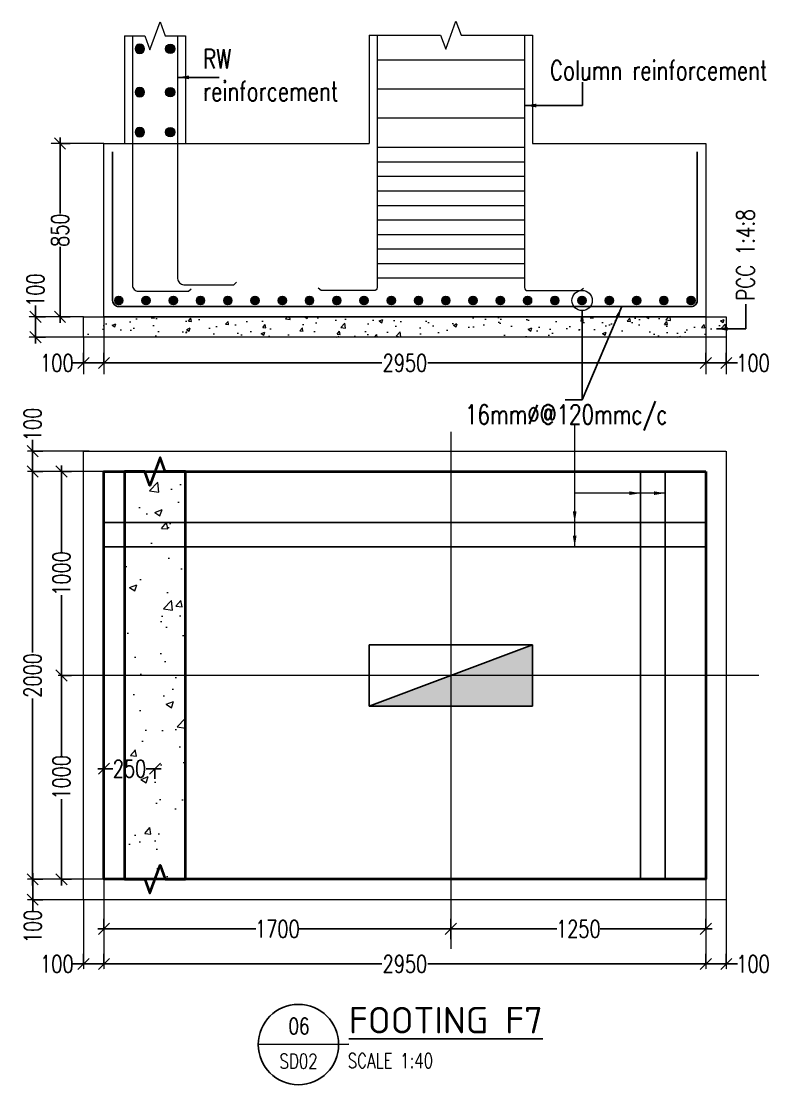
# Model space of a CAD drawing. Header units: millimetres. Extents: x -226110 to 125224, y -84 to 62581.
# Drawn here: x 61341 to 65024, y 30293 to 35508 of the extents above; entities that cross this region are included whole.
import ezdxf
from ezdxf.enums import TextEntityAlignment as Align

# ---------------------------------------------------------------- set-up
doc = ezdxf.new("R2010")
doc.units = ezdxf.units.MM
doc.set_wipeout_variables(frame=1)
for name, pattern in [('CENTER', [2, 1.25, -0.25, 0.25, -0.25]), ('DASHED2', [9.525, 6.35, -3.175]), ('HIDDEN', [0.375, 0.25, -0.125])]:
    doc.linetypes.add(name, pattern=pattern)
for name, color, linetype, lineweight in [('Geo Col Size', 36, 'Continuous', 30), ('Geo GF11.12.23$0$Geo Col Hatch', 66, 'Continuous', 5), ('Geo GF11.12.23$0$Geo Column', 10, 'Continuous', 25), ('Geo-BOTM.VERT.DIR', 21, 'Continuous', 30), ('Geo-Dim  Sec & Plan', 250, 'Continuous', 25), ('Geo-Footing', 22, 'Continuous', 40), ('Geo-Footing Name', 7, 'Continuous', 30), ('Geo-Footing Pcc L', 251, 'HIDDEN', 13), ('Geo-Hiden Rein', 156, 'HIDDEN', 5), ('Geo-PCC-PATT', 8, 'Continuous', 9), ('Geo-RCC-PATT-RAMP', 8, 'Continuous', 13), ('Geo-Rein Bar', 21, 'Continuous', 30), ('Geo-Rein Bar Main', 21, 'Continuous', 30), ('Geo-Rein Leader', 252, 'Continuous', 20), ('Geo-Retaining-W-L', 126, 'Continuous', 40), ('Geo-Sec Sml', 7, 'Continuous', 25), ('Geo-Section Line', 84, 'Continuous', 18), ('Geo-TEXT', 7, 'Continuous', 30), ('GRID LINE', 250, 'CENTER', 9)]:
    doc.layers.add(name, color=color, linetype=linetype, lineweight=lineweight)
doc.layers.add('Geo-Text 100', color=7, linetype='Continuous')
doc.layers.add('GEO-TITTLE HEAD', color=206, linetype='Continuous')
doc.styles.add('Geo T Arial', font='arial.ttf', dxfattribs={"width": 0.75})
doc.styles.add('Geo Txt Narr', font='simplex8.shx')
doc.styles.add('ISCOPEUR', font='isocpeur.ttf')
doc.styles.add('simplex', font='simplex.shx', dxfattribs={"width": 0.75})
doc.styles.get("Standard").update_dxf_attribs({"font": 'arial.ttf'})
doc.dimstyles.new('Geo1-30 Dim 100', dxfattribs={"dimtxt": 75, "dimasz": 55, "dimexe": 50, "dimexo": 0.2, "dimgap": 0.1, "dimtad": 0, "dimdec": 0, "dimdsep": 46, "dimtxsty": 'simplex', "dimblk": 'OBLIQUE', "dimcen": 5, "dimdle": 30, "dimclrd": 252, "dimclre": 252, "dimclrt": 34, "dimadec": 0, "dimazin": 0, "dimtfac": 1, "dimtdec": 0, "dimtmove": 0, "dimatfit": 3, "dimfxl": 100, "dimfxlon": 1, "dimlwd": -1, "dimlwe": -1, "dimarcsym": 0})

# ---------------------------------------------------------------- blocks, each defined once
blk = doc.blocks.new('F7')
at = {"layer": 'Geo-Footing'}
blk.add_lwpolyline([(1425, 1000), (1425, -1000), (-1525, -1000), (-1525, 1000)], close=True, dxfattribs=at)
at = {"layer": 'Geo-Footing Pcc L', "linetype": 'DASHED2', "lineweight": 20, "ltscale": 0.3}
blk.add_lwpolyline([(1525, 1100), (1525, -1100), (-1625, -1100), (-1625, 1100)], close=True, dxfattribs=at)
at = {"layer": 'Geo-Footing Name', "style": 'simplex', "width": 0.75}
blk.add_attdef('F9', (1340, -1535), '', height=270, dxfattribs=at)
blk = doc.blocks.new('*U1255')
at = {"layer": 'Geo Col Size', "style": 'simplex', "width": 0.75}
blk.add_attdef('300X800', (278.4, -468.6), '', height=180, dxfattribs=at)
blk.add_wipeout([(-400, 150), (400, 150), (400, -150), (-400, -150)]).dxf.layer = 'Geo GF11.12.23$0$Geo Column'
at = {"layer": 'Geo GF11.12.23$0$Geo Col Hatch'}
h = blk.add_hatch(color=256, dxfattribs=at)
h.dxf.hatch_style = 1
h.paths.add_polyline_path([(-400, -150), (400, -150), (400, 150)])
at = {"layer": 'Geo GF11.12.23$0$Geo Column'}
blk.add_line((-400, -150), (400, 150), dxfattribs=at)
blk.add_lwpolyline([(-400, -150), (400, -150), (400, 150), (-400, 150)], close=True, dxfattribs=at)
blk = doc.blocks.new('_Oblique')
at = {"color": 0, "linetype": 'ByBlock', "lineweight": -2}
blk.add_line((-0.5, -0.5), (0.5, 0.5), dxfattribs=at)
blk = doc.blocks.new('*D365')
at = {"layer": 'Geo-Dim  Sec & Plan', "color": 252, "transparency": 16777216}
for p, q in [((61746.7, 31057), (61746.7, 31107)), ((63446.7, 31057), (63446.7, 31007))]:
    blk.add_line(p, q, dxfattribs=at)
at = {"layer": 'Geo-Dim  Sec & Plan', "color": 252, "linetype": 'Continuous', "transparency": 16777216}
for p, q in [((61716.7, 31057), (62490.4, 31057)), ((63476.7, 31057), (62703.1, 31057))]:
    blk.add_line(p, q, dxfattribs=at)
at = {"layer": 'Geo-Dim  Sec & Plan', "color": 252, "transparency": 16777216, "xscale": 55, "yscale": 55, "zscale": 55, "rotation": 180}
blk.add_blockref('_Oblique', (61746.7, 31057), dxfattribs=at)
at = {"layer": 'Geo-Dim  Sec & Plan', "color": 252, "transparency": 16777216, "xscale": 55, "yscale": 55, "zscale": 55}
blk.add_blockref('_Oblique', (63446.7, 31057), dxfattribs=at)
at = {"layer": 'Geo-Dim  Sec & Plan', "color": 34, "transparency": 16777216, "insert": (62596.7, 31057), "char_height": 85, "attachment_point": 5, "style": 'simplex'}
blk.add_mtext('1700', dxfattribs=at)
blk = doc.blocks.new('*D366')
at = {"layer": 'Geo-Dim  Sec & Plan', "color": 252, "transparency": 16777216}
for p, q in [((63446.7, 31057), (63446.7, 31107)), ((64696.7, 31057), (64696.7, 31107))]:
    blk.add_line(p, q, dxfattribs=at)
at = {"layer": 'Geo-Dim  Sec & Plan', "color": 252, "linetype": 'Continuous', "transparency": 16777216}
for p, q in [((63416.7, 31057), (63965.4, 31057)), ((64726.7, 31057), (64178.1, 31057))]:
    blk.add_line(p, q, dxfattribs=at)
at = {"layer": 'Geo-Dim  Sec & Plan', "color": 252, "transparency": 16777216, "xscale": 55, "yscale": 55, "zscale": 55, "rotation": 180}
blk.add_blockref('_Oblique', (63446.7, 31057), dxfattribs=at)
at = {"layer": 'Geo-Dim  Sec & Plan', "color": 252, "transparency": 16777216, "xscale": 55, "yscale": 55, "zscale": 55}
blk.add_blockref('_Oblique', (64696.7, 31057), dxfattribs=at)
at = {"layer": 'Geo-Dim  Sec & Plan', "color": 34, "transparency": 16777216, "insert": (64071.7, 31057), "char_height": 85, "attachment_point": 5, "style": 'simplex'}
blk.add_mtext('1250', dxfattribs=at)
blk = doc.blocks.new('*D367')
at = {"layer": 'Geo-Dim  Sec & Plan', "color": 252, "transparency": 16777216}
for p, q in [((61746.7, 30884.8), (61746.7, 30934.8)), ((64696.7, 30884.8), (64696.7, 30934.8))]:
    blk.add_line(p, q, dxfattribs=at)
at = {"layer": 'Geo-Dim  Sec & Plan', "color": 252, "linetype": 'Continuous', "transparency": 16777216}
for p, q in [((61716.7, 30884.8), (63109.3, 30884.8)), ((64726.7, 30884.8), (63334.2, 30884.8))]:
    blk.add_line(p, q, dxfattribs=at)
at = {"layer": 'Geo-Dim  Sec & Plan', "color": 252, "transparency": 16777216, "xscale": 55, "yscale": 55, "zscale": 55, "rotation": 180}
blk.add_blockref('_Oblique', (61746.7, 30884.8), dxfattribs=at)
at = {"layer": 'Geo-Dim  Sec & Plan', "color": 252, "transparency": 16777216, "xscale": 55, "yscale": 55, "zscale": 55}
blk.add_blockref('_Oblique', (64696.7, 30884.8), dxfattribs=at)
at = {"layer": 'Geo-Dim  Sec & Plan', "color": 34, "transparency": 16777216, "insert": (63221.7, 30884.8), "char_height": 85, "attachment_point": 5, "style": 'simplex'}
blk.add_mtext('2950', dxfattribs=at)
blk = doc.blocks.new('*D368')
at = {"layer": 'Geo-Dim  Sec & Plan', "color": 252, "linetype": 'Continuous', "transparency": 16777216}
for p, q in [((61538.3, 33330), (61538.3, 32906.4)), ((61538.3, 32270), (61538.3, 32693.7))]:
    blk.add_line(p, q, dxfattribs=at)
at = {"layer": 'Geo-Dim  Sec & Plan', "color": 252, "transparency": 16777216}
for p, q in [((61538.3, 33300), (61588.3, 33300)), ((61538.3, 32300), (61588.3, 32300))]:
    blk.add_line(p, q, dxfattribs=at)
at = {"layer": 'Geo-Dim  Sec & Plan', "color": 252, "transparency": 16777216, "xscale": 55, "yscale": 55, "zscale": 55}
for p, rotation in [((61538.3, 33300), 90), ((61538.3, 32300), 270)]:
    blk.add_blockref('_Oblique', p, dxfattribs=dict(at, rotation=rotation))
at = {"layer": 'Geo-Dim  Sec & Plan', "color": 34, "transparency": 16777216, "insert": (61538.3, 32800), "char_height": 85, "attachment_point": 5, "rotation": 90, "style": 'simplex'}
blk.add_mtext('1000', dxfattribs=at)
blk = doc.blocks.new('*D369')
at = {"layer": 'Geo-Dim  Sec & Plan', "color": 252, "linetype": 'Continuous', "transparency": 16777216}
for p, q in [((61538.3, 32330), (61538.3, 31906.3)), ((61538.3, 31270), (61538.3, 31693.7))]:
    blk.add_line(p, q, dxfattribs=at)
at = {"layer": 'Geo-Dim  Sec & Plan', "color": 252, "transparency": 16777216}
for p, q in [((61538.3, 32300), (61588.3, 32300)), ((61538.3, 31300), (61588.3, 31300))]:
    blk.add_line(p, q, dxfattribs=at)
at = {"layer": 'Geo-Dim  Sec & Plan', "color": 252, "transparency": 16777216, "xscale": 55, "yscale": 55, "zscale": 55}
for p, rotation in [((61538.3, 32300), 90), ((61538.3, 31300), 270)]:
    blk.add_blockref('_Oblique', p, dxfattribs=dict(at, rotation=rotation))
at = {"layer": 'Geo-Dim  Sec & Plan', "color": 34, "transparency": 16777216, "insert": (61538.3, 31800), "char_height": 85, "attachment_point": 5, "rotation": 90, "style": 'simplex'}
blk.add_mtext('1000', dxfattribs=at)
blk = doc.blocks.new('*D370')
at = {"layer": 'Geo-Dim  Sec & Plan', "color": 252, "linetype": 'Continuous', "transparency": 16777216}
for p, q in [((61397.1, 33330), (61397.1, 32412.4)), ((61397.1, 31270), (61397.1, 32187.6))]:
    blk.add_line(p, q, dxfattribs=at)
at = {"layer": 'Geo-Dim  Sec & Plan', "color": 252, "transparency": 16777216}
for p, q in [((61397.1, 33300), (61447.1, 33300)), ((61397.1, 31300), (61447.1, 31300))]:
    blk.add_line(p, q, dxfattribs=at)
at = {"layer": 'Geo-Dim  Sec & Plan', "color": 252, "transparency": 16777216, "xscale": 55, "yscale": 55, "zscale": 55}
for p, rotation in [((61397.1, 33300), 90), ((61397.1, 31300), 270)]:
    blk.add_blockref('_Oblique', p, dxfattribs=dict(at, rotation=rotation))
at = {"layer": 'Geo-Dim  Sec & Plan', "color": 34, "transparency": 16777216, "insert": (61397.1, 32300), "char_height": 85, "attachment_point": 5, "rotation": 90, "style": 'simplex'}
blk.add_mtext('2000', dxfattribs=at)
blk = doc.blocks.new('*D371')
at = {"layer": 'Geo-Dim  Sec & Plan', "color": 252, "linetype": 'Continuous', "transparency": 16777216}
for p, q in [((61397.3, 31330), (61397.3, 31200)), ((61397.3, 31200), (61397.3, 31145))]:
    blk.add_line(p, q, dxfattribs=at)
at = {"layer": 'Geo-Dim  Sec & Plan', "color": 252, "transparency": 16777216}
for p, q in [((61397.3, 31300), (61447.3, 31300)), ((61397.3, 31200), (61447.3, 31200))]:
    blk.add_line(p, q, dxfattribs=at)
at = {"layer": 'Geo-Dim  Sec & Plan', "color": 252, "transparency": 16777216, "xscale": 55, "yscale": 55, "zscale": 55}
for p, rotation in [((61397.3, 31300), 90), ((61397.3, 31200), 270)]:
    blk.add_blockref('_Oblique', p, dxfattribs=dict(at, rotation=rotation))
at = {"layer": 'Geo-Dim  Sec & Plan', "color": 34, "transparency": 16777216, "insert": (61397.3, 31069), "char_height": 85, "attachment_point": 5, "rotation": 90, "style": 'simplex'}
blk.add_mtext('100', dxfattribs=at)
blk = doc.blocks.new('*D372')
at = {"layer": 'Geo-Dim  Sec & Plan', "color": 252, "transparency": 16777216}
for p, q in [((64696.7, 30884.8), (64696.7, 30934.8)), ((64796.7, 30884.8), (64796.7, 30934.8))]:
    blk.add_line(p, q, dxfattribs=at)
at = {"layer": 'Geo-Dim  Sec & Plan', "color": 252, "linetype": 'Continuous', "transparency": 16777216}
for p, q in [((64666.7, 30884.8), (64796.7, 30884.8)), ((64796.7, 30884.8), (64851.7, 30884.8))]:
    blk.add_line(p, q, dxfattribs=at)
at = {"layer": 'Geo-Dim  Sec & Plan', "color": 252, "transparency": 16777216, "xscale": 55, "yscale": 55, "zscale": 55, "rotation": 180}
blk.add_blockref('_Oblique', (64696.7, 30884.8), dxfattribs=at)
at = {"layer": 'Geo-Dim  Sec & Plan', "color": 252, "transparency": 16777216, "xscale": 55, "yscale": 55, "zscale": 55}
blk.add_blockref('_Oblique', (64796.7, 30884.8), dxfattribs=at)
at = {"layer": 'Geo-Dim  Sec & Plan', "color": 34, "transparency": 16777216, "insert": (64927.7, 30884.8), "char_height": 85, "attachment_point": 5, "style": 'simplex'}
blk.add_mtext('100', dxfattribs=at)
blk = doc.blocks.new('*D373')
at = {"layer": 'Geo-Dim  Sec & Plan', "color": 252, "linetype": 'Continuous', "transparency": 16777216}
for p, q in [((61397.1, 33400), (61397.1, 33455)), ((61397.1, 33270), (61397.1, 33400))]:
    blk.add_line(p, q, dxfattribs=at)
at = {"layer": 'Geo-Dim  Sec & Plan', "color": 252, "transparency": 16777216}
for p, q in [((61397.1, 33400), (61447.1, 33400)), ((61397.1, 33300), (61447.1, 33300))]:
    blk.add_line(p, q, dxfattribs=at)
at = {"layer": 'Geo-Dim  Sec & Plan', "color": 252, "transparency": 16777216, "xscale": 55, "yscale": 55, "zscale": 55}
for p, rotation in [((61397.1, 33400), 90), ((61397.1, 33300), 270)]:
    blk.add_blockref('_Oblique', p, dxfattribs=dict(at, rotation=rotation))
at = {"layer": 'Geo-Dim  Sec & Plan', "color": 34, "transparency": 16777216, "insert": (61397.1, 33531), "char_height": 85, "attachment_point": 5, "rotation": 90, "style": 'simplex'}
blk.add_mtext('100', dxfattribs=at)
blk = doc.blocks.new('GEO TITLE HEAD NAME')
at = {"layer": 'GEO-TITTLE HEAD'}
blk.add_line((-11.2, -0.15), (-0.11, -0.09), dxfattribs=at)
blk.add_circle((-6.27, -0.15), 4.93, dxfattribs=at)
at = {"layer": 'Geo-Sec Sml', "lineweight": 18, "ltscale": 0.1, "style": 'Geo T Arial'}
blk.add_attdef('WALL_SECTION', text='', height=3, dxfattribs=at).set_placement((-6.38, 3.46), align=Align.MIDDLE)
at = {"layer": 'Geo-Sec Sml', "color": 84, "style": 'Geo Txt Narr'}
blk.add_attdef('DRAWING-REF', text='', height=2.5, dxfattribs=at).set_placement((-6.38, -2.37), align=Align.MIDDLE)
at = {"layer": 'Geo-TEXT', "style": 'Geo T Arial'}
blk.add_attdef('%%ULAYOUT', (-0.1, 1.21), '', height=4, dxfattribs=at)
at = {"layer": 'Geo-TEXT'}
blk.add_attdef('SCALE', (-0.24, -3.03), '', height=2, dxfattribs=at)
blk = doc.blocks.new('*U380')
at = {"layer": 'Geo-RCC-PATT-RAMP'}
h = blk.add_hatch(dxfattribs=at)
h.set_pattern_fill('AR-CONC', color=256, scale=2)
h.set_pattern_definition([(50, (-66107.02, -28326.52), (364.3693, -31.8782), [38.1, -419.1]), (355, (-66107, -28326.52), (-70.4868, 382.1137), [30.48, -335.2812]), (100.45144, (-66076.65, -28329.18), (293.8825, 350.2355), [32.38, -356.1805]), (46.1842, (-66107, -28224.92), (542.158, -84.0847), [57.15, -628.65]), (96.63556, (-66061.84, -28231.93), (474.8083, 494.8522), [48.57, -534.2712]), (351.18415, (-66107, -28224.9), (474.8083, 494.8522), [45.72, -502.9195]), (21, (-66056.22, -28250.32), (303.2288, -204.5304), [38.1, -419.1]), (326, (-66056.2, -28250.32), (123.604, 368.376), [30.48, -335.28]), (71.45144, (-66030.95, -28267.37), (426.8328, 163.8455), [32.38, -356.1799]), (37.5, (-66107.02, -28326.52), (6.1772, 169.11008), [0, -331.216, 0, -340.36, 0, -336.55]), (7.5, (-66107.02, -28326.52), (133.63933, 200.36115), [0, -194.056, 0, -323.596, 0, -128.27]), (327.5, (-66220.3, -28326.52), (271.1812, -11.4575), [0, -127, 0, -396.24, 0, -525.78]), (317.5, (-66271.1, -28326.52), (296.2584, 50.853), [0, -165.1, 0, -263.144, 0, -373.38])])
h.paths.add_polyline_path([(0, 409.1), (-100, 409.1), (-125, 477.8), (-175, 340.4), (-200, 409.1), (-300, 409.1), (-300, -1590.9), (-200, -1590.9), (-175, -1659.6), (-125, -1522.2), (-100, -1590.9), (0, -1590.9)])
at = {"layer": 'Geo-Retaining-W-L'}
blk.add_lwpolyline([(0, 409.1), (-100, 409.1), (-125, 477.8), (-175, 340.4), (-200, 409.1), (-300, 409.1), (-300, -1590.9), (-200, -1590.9), (-175, -1659.6), (-125, -1522.2), (-100, -1590.9), (0, -1590.9)], close=True, dxfattribs=at)
blk = doc.blocks.new('A$C10a5efac')
at = {"layer": 'Geo-Hiden Rein', "linetype": 'Continuous'}
h = blk.add_hatch(color=256, dxfattribs=at)
h.dxf.hatch_style = 1
edge = h.paths.add_edge_path()
edge.add_arc((0, 0), 22.6, 0, 360)
blk.add_circle((0, 0), 22.6, dxfattribs=at)
blk = doc.blocks.new('*D487')
at = {"layer": 'Geo-Dim  Sec & Plan', "color": 252, "transparency": 16777216}
for p, q in [((61646.7, 30884.8), (61646.7, 30934.8)), ((61746.7, 30884.8), (61746.7, 30934.8))]:
    blk.add_line(p, q, dxfattribs=at)
at = {"layer": 'Geo-Dim  Sec & Plan', "color": 252, "linetype": 'Continuous', "transparency": 16777216}
for p, q in [((61646.7, 30884.8), (61591.7, 30884.8)), ((61746.7, 30884.8), (61616.7, 30884.8))]:
    blk.add_line(p, q, dxfattribs=at)
at = {"layer": 'Geo-Dim  Sec & Plan', "color": 252, "transparency": 16777216, "xscale": 55, "yscale": 55, "zscale": 55, "rotation": 180}
blk.add_blockref('_Oblique', (61646.7, 30884.8), dxfattribs=at)
at = {"layer": 'Geo-Dim  Sec & Plan', "color": 252, "transparency": 16777216, "xscale": 55, "yscale": 55, "zscale": 55}
blk.add_blockref('_Oblique', (61746.7, 30884.8), dxfattribs=at)
at = {"layer": 'Geo-Dim  Sec & Plan', "color": 34, "transparency": 16777216, "insert": (61515.8, 30884.8), "char_height": 85, "attachment_point": 5, "style": 'simplex'}
blk.add_mtext('100', dxfattribs=at)
blk = doc.blocks.new('*D738')
at = {"layer": 'Geo-Dim  Sec & Plan', "color": 252, "transparency": 16777216}
for p, q in [((61746.7, 31842.7), (61746.7, 31892.7)), ((61996.7, 31844), (61996.7, 31792.7))]:
    blk.add_line(p, q, dxfattribs=at)
at = {"layer": 'Geo-Dim  Sec & Plan', "color": 252, "linetype": 'Continuous', "transparency": 16777216}
for p, q in [((61716.7, 31842.7), (61789.7, 31842.7)), ((62026.7, 31842.7), (61953.8, 31842.7))]:
    blk.add_line(p, q, dxfattribs=at)
at = {"layer": 'Geo-Dim  Sec & Plan', "color": 252, "transparency": 16777216, "xscale": 55, "yscale": 55, "zscale": 55, "rotation": 180}
blk.add_blockref('_Oblique', (61746.7, 31842.7), dxfattribs=at)
at = {"layer": 'Geo-Dim  Sec & Plan', "color": 252, "transparency": 16777216, "xscale": 55, "yscale": 55, "zscale": 55}
blk.add_blockref('_Oblique', (61996.7, 31842.7), dxfattribs=at)
at = {"layer": 'Geo-Dim  Sec & Plan', "color": 34, "transparency": 16777216, "insert": (61871.7, 31842.7), "char_height": 85, "attachment_point": 5, "style": 'simplex'}
blk.add_mtext('250', dxfattribs=at)
blk = doc.blocks.new('*D985')
at = {"layer": 'Geo-Dim  Sec & Plan', "color": 252, "transparency": 16777216}
for p, q in [((61746.7, 33832.6), (61746.7, 33882.6)), ((64696.7, 33832.6), (64696.7, 33882.6))]:
    blk.add_line(p, q, dxfattribs=at)
at = {"layer": 'Geo-Dim  Sec & Plan', "color": 252, "linetype": 'Continuous', "transparency": 16777216}
for p, q in [((61716.7, 33832.6), (63109.3, 33832.6)), ((64726.7, 33832.6), (63334.2, 33832.6))]:
    blk.add_line(p, q, dxfattribs=at)
at = {"layer": 'Geo-Dim  Sec & Plan', "color": 252, "transparency": 16777216, "xscale": 55, "yscale": 55, "zscale": 55, "rotation": 180}
blk.add_blockref('_Oblique', (61746.7, 33832.6), dxfattribs=at)
at = {"layer": 'Geo-Dim  Sec & Plan', "color": 252, "transparency": 16777216, "xscale": 55, "yscale": 55, "zscale": 55}
blk.add_blockref('_Oblique', (64696.7, 33832.6), dxfattribs=at)
at = {"layer": 'Geo-Dim  Sec & Plan', "color": 34, "transparency": 16777216, "insert": (63221.7, 33832.6), "char_height": 85, "attachment_point": 5, "style": 'simplex'}
blk.add_mtext('2950', dxfattribs=at)
blk = doc.blocks.new('*D986')
at = {"layer": 'Geo-Dim  Sec & Plan', "color": 252, "transparency": 16777216}
for p, q in [((61646.7, 33832.6), (61646.7, 33882.6)), ((61746.7, 33832.6), (61746.7, 33882.6))]:
    blk.add_line(p, q, dxfattribs=at)
at = {"layer": 'Geo-Dim  Sec & Plan', "color": 252, "linetype": 'Continuous', "transparency": 16777216}
for p, q in [((61646.7, 33832.6), (61591.7, 33832.6)), ((61776.7, 33832.6), (61646.7, 33832.6))]:
    blk.add_line(p, q, dxfattribs=at)
at = {"layer": 'Geo-Dim  Sec & Plan', "color": 252, "transparency": 16777216, "xscale": 55, "yscale": 55, "zscale": 55, "rotation": 180}
blk.add_blockref('_Oblique', (61646.7, 33832.6), dxfattribs=at)
at = {"layer": 'Geo-Dim  Sec & Plan', "color": 252, "transparency": 16777216, "xscale": 55, "yscale": 55, "zscale": 55}
blk.add_blockref('_Oblique', (61746.7, 33832.6), dxfattribs=at)
at = {"layer": 'Geo-Dim  Sec & Plan', "color": 34, "transparency": 16777216, "insert": (61515.8, 33832.6), "char_height": 85, "attachment_point": 5, "style": 'simplex'}
blk.add_mtext('100', dxfattribs=at)
blk = doc.blocks.new('*D987')
at = {"layer": 'Geo-Dim  Sec & Plan', "color": 252, "transparency": 16777216}
for p, q in [((64696.7, 33832.6), (64696.7, 33882.6)), ((64796.7, 33832.6), (64796.7, 33882.6))]:
    blk.add_line(p, q, dxfattribs=at)
at = {"layer": 'Geo-Dim  Sec & Plan', "color": 252, "linetype": 'Continuous', "transparency": 16777216}
for p, q in [((64666.7, 33832.6), (64796.7, 33832.6)), ((64796.7, 33832.6), (64851.7, 33832.6))]:
    blk.add_line(p, q, dxfattribs=at)
at = {"layer": 'Geo-Dim  Sec & Plan', "color": 252, "transparency": 16777216, "xscale": 55, "yscale": 55, "zscale": 55, "rotation": 180}
blk.add_blockref('_Oblique', (64696.7, 33832.6), dxfattribs=at)
at = {"layer": 'Geo-Dim  Sec & Plan', "color": 252, "transparency": 16777216, "xscale": 55, "yscale": 55, "zscale": 55}
blk.add_blockref('_Oblique', (64796.7, 33832.6), dxfattribs=at)
at = {"layer": 'Geo-Dim  Sec & Plan', "color": 34, "transparency": 16777216, "insert": (64927.7, 33832.6), "char_height": 85, "attachment_point": 5, "style": 'simplex'}
blk.add_mtext('100', dxfattribs=at)
blk = doc.blocks.new('*D988')
at = {"layer": 'Geo-Dim  Sec & Plan', "color": 252, "linetype": 'Continuous', "transparency": 16777216}
for p, q in [((61531.3, 34938.7), (61531.3, 34565.8)), ((61531.3, 34028.7), (61531.3, 34401.6))]:
    blk.add_line(p, q, dxfattribs=at)
at = {"layer": 'Geo-Dim  Sec & Plan', "color": 252, "transparency": 16777216}
for p, q in [((61531.3, 34908.7), (61581.3, 34908.7)), ((61531.3, 34058.7), (61581.3, 34058.7))]:
    blk.add_line(p, q, dxfattribs=at)
at = {"layer": 'Geo-Dim  Sec & Plan', "color": 252, "transparency": 16777216, "xscale": 55, "yscale": 55, "zscale": 55}
for p, rotation in [((61531.3, 34908.7), 90), ((61531.3, 34058.7), 270)]:
    blk.add_blockref('_Oblique', p, dxfattribs=dict(at, rotation=rotation))
at = {"layer": 'Geo-Dim  Sec & Plan', "color": 34, "transparency": 16777216, "insert": (61531.3, 34483.7), "char_height": 85, "attachment_point": 5, "rotation": 90, "style": 'simplex'}
blk.add_mtext('850', dxfattribs=at)
blk = doc.blocks.new('*D989')
at = {"layer": 'Geo-Dim  Sec & Plan', "color": 252, "linetype": 'Continuous', "transparency": 16777216}
for p, q in [((61410.8, 34058.7), (61410.8, 34113.7)), ((61410.8, 33928.7), (61410.8, 34058.7))]:
    blk.add_line(p, q, dxfattribs=at)
at = {"layer": 'Geo-Dim  Sec & Plan', "color": 252, "transparency": 16777216}
for p, q in [((61410.8, 34058.7), (61460.8, 34058.7)), ((61410.8, 33958.7), (61460.8, 33958.7))]:
    blk.add_line(p, q, dxfattribs=at)
at = {"layer": 'Geo-Dim  Sec & Plan', "color": 252, "transparency": 16777216, "xscale": 55, "yscale": 55, "zscale": 55}
for p, rotation in [((61410.8, 34058.7), 90), ((61410.8, 33958.7), 270)]:
    blk.add_blockref('_Oblique', p, dxfattribs=dict(at, rotation=rotation))
at = {"layer": 'Geo-Dim  Sec & Plan', "color": 34, "transparency": 16777216, "insert": (61410.8, 34189.7), "char_height": 85, "attachment_point": 5, "rotation": 90, "style": 'simplex'}
blk.add_mtext('100', dxfattribs=at)
blk = doc.blocks.new('*U319')
at = {"layer": 'Geo-BOTM.VERT.DIR', "lineweight": 25}
h = blk.add_hatch(color=256, dxfattribs=at)
h.dxf.hatch_style = 1
h.paths.add_polyline_path([(0.08, 0, 1), (-0.08, 0, 1)])
blk.add_circle((0, 0), 0.08, dxfattribs=at)
blk = doc.blocks.new('*U990')
at = {"layer": 'Geo-Rein Bar Main', "xscale": 250, "yscale": 250, "zscale": 250}
blk.add_blockref('*U319', (0, 0), dxfattribs=at)
blk = doc.blocks.new('*U991')
at = {"color": 0, "linetype": 'ByBlock', "lineweight": -2, "transparency": 16777216}
for p in [(61005, 34138.8), (61138.6, 34138.8), (61272.2, 34138.8), (61405.7, 34138.8), (61539.3, 34138.8), (61672.9, 34138.8), (61806.5, 34138.8), (61940, 34138.8), (62073.6, 34138.8), (62207.2, 34138.8), (62340.7, 34138.8), (62474.3, 34138.8), (62607.9, 34138.8), (62741.5, 34138.8), (62875, 34138.8), (63008.6, 34138.8), (63142.2, 34138.8), (63275.7, 34138.8), (63409.3, 34138.8), (63542.9, 34138.8), (63676.5, 34138.8), (63810, 34138.8)]:
    blk.add_blockref('*U990', p, dxfattribs=at)

msp = doc.modelspace()

# ---------------------------------------------------------------- hatches: boundary and pattern name
at = {"layer": 'Geo-PCC-PATT'}
h = msp.add_hatch(dxfattribs=at)
h.set_pattern_fill('AR-CONC', color=256)
h.set_pattern_definition([(50, (4747.2, 23647.01), (182.18467, -15.9391), [19.05, -209.55]), (355, (4747.2, 23647.01), (-35.2434, 191.05685), [15.24, -167.6406]), (100.45144, (4762.38, 23645.69), (146.94125, 175.11775), [16.19, -178.09024]), (46.1842, (4747.2, 23697.81), (271.079, -42.0423), [28.575, -314.325]), (96.63556, (4769.8, 23694.3), (237.4041, 247.4261), [24.285, -267.1356]), (351.18415, (4747.2, 23697.8), (237.4041, 247.4261), [22.86, -251.4597]), (21, (4772.6, 23685.11), (151.6144, -102.2652), [19.05, -209.55]), (326, (4772.6, 23685.11), (61.802, 184.18797), [15.24, -167.64]), (71.45144, (4785.23, 23676.6), (213.4164, 81.92277), [16.19, -178.08994]), (37.5, (4747.2, 23647.013), (3.0886, 84.55504), [0, -165.608, 0, -170.18, 0, -168.275]), (7.5, (4747.2, 23647.01), (66.81966, 100.18057), [0, -97.028, 0, -161.798, 0, -64.135]), (327.5, (4690.557, 23647.01), (135.590595, -5.728744), [0, -63.5, 0, -198.12, 0, -262.89]), (317.5, (4665.16, 23647.01), (148.12918, 25.4265), [0, -82.55, 0, -131.572, 0, -186.69])])
h.paths.add_polyline_path([(61646.7, 34058.7), (64796.7, 34058.7), (64796.7, 33958.7), (61646.7, 33958.7)])

# ---------------------------------------------------------------- linework, layer by layer
at = {"layer": 'Geo-Hiden Rein', "linetype": 'Continuous'}
for p, q in [((63085.8, 35320), (63807.7, 35320)), ((63085.8, 35177.6), (63807.7, 35177.6)), ((63085.8, 35035.2), (63807.7, 35035.2)), ((63085.8, 34890.3), (63807.7, 34890.3)), ((63085.8, 34819.1), (63807.7, 34819.1)), ((63085.8, 34747.9), (63807.7, 34747.9)), ((63085.8, 34676.7), (63807.7, 34676.7)), ((63085.8, 34605.5), (63807.7, 34605.5)), ((63085.8, 34534.3), (63807.7, 34534.3)), ((63085.8, 34463.1), (63807.7, 34463.1)), ((63085.8, 34463.1), (63807.7, 34463.1)), ((63085.8, 34392), (63807.7, 34392)), ((63085.8, 34320.8), (63807.7, 34320.8)), ((63085.8, 34249.6), (63807.7, 34249.6))]:
    msp.add_line(p, q, dxfattribs=at)
for points in [[(61885.8, 35436.4), (61885.8, 34214, 0.414214), (61915.8, 34184), (62161.1, 34184), (62174.8, 34196.6)], [(62107.7, 35436.4), (62107.7, 34246.5, 0.414214), (62137.7, 34216.5), (62383, 34216.5), (62396.7, 34229.2)], [(63085.8, 35439.7), (63085.8, 34202.3, -0.414214), (63070.8, 34187.3), (62810.5, 34187.3), (62796.8, 34199.9)], [(63807.7, 35439.7), (63807.7, 34202.3, 0.414214), (63822.7, 34187.3), (64083, 34187.3), (64096.7, 34199.9)]]:
    msp.add_lwpolyline(points, format="xyb", dxfattribs=at)
at = {"layer": 'Geo-Rein Bar', "lineweight": 25}
for p, q in [((64376.7, 33300), (64376.7, 31300)), ((64496.7, 33300), (64496.7, 31300)), ((61746.7, 33050), (64696.7, 33050)), ((61746.7, 32930), (64696.7, 32930))]:
    msp.add_line(p, q, dxfattribs=at)
msp.add_lwpolyline([(61789.2, 34868.7), (61789.2, 34138.8, 0.414214), (61819.2, 34108.8), (64624.2, 34108.8, 0.414214), (64654.2, 34138.8), (64654.2, 34868.7)], format="xyb", dxfattribs=at)
at = {"layer": 'Geo-Section Line'}
for p, q in [((61846.7, 35436.2), (61846.7, 34908.7)), ((62146.7, 35436.2), (62146.7, 34908.7))]:
    msp.add_line(p, q, dxfattribs=at)
for points in [[(61846.7, 35436.2), (61946.7, 35436.2), (61971.7, 35367.5), (62021.7, 35504.9), (62046.7, 35436.2), (62146.7, 35436.2)], [(63046.7, 35439.7), (63396.7, 35439.7), (63421.7, 35371), (63471.7, 35508.3), (63496.7, 35439.7), (63846.7, 35439.7)], [(63046.7, 35439.7), (63046.7, 34908.7)], [(63846.7, 35439.7), (63846.7, 34908.7)], [(64696.7, 34908.7), (64696.7, 34058.7), (61746.7, 34058.7), (61746.7, 34908.7), (63046.7, 34908.7)], [(63846.7, 34908.7), (64696.7, 34908.7)]]:
    msp.add_lwpolyline(points, dxfattribs=at)
msp.add_lwpolyline([(61646.7, 34058.7), (64796.7, 34058.7), (64796.7, 33958.7), (61646.7, 33958.7)], close=True, dxfattribs=at)
at = {"layer": 'Geo-Section Line', "linetype": 'Continuous', "lineweight": 15, "ltscale": 600}
msp.add_circle((64090, 34138.8), 49.8, dxfattribs=at)
at = {"layer": 'GRID LINE', "ltscale": 2}
for p, q in [((61746.7, 34058.7), (61746.7, 33778.3)), ((64696.7, 34058.7), (64696.7, 33778.3)), ((61646.7, 33958.7), (61646.7, 33778.3)), ((64796.7, 33958.7), (64796.7, 33778.3)), ((61673.8, 33400), (61369.7, 33400)), ((61746.7, 33300), (61371.7, 33300)), ((61746.7, 31300), (61369.9, 31300)), ((61746.7, 31300), (61746.7, 30859.5)), ((64696.7, 31300), (64696.7, 30859.5)), ((61673.8, 31200), (61369.7, 31200)), ((61646.7, 31200), (61646.7, 30859.5)), ((64796.7, 31200), (64796.7, 30859.5))]:
    msp.add_line(p, q, dxfattribs=at)
for points in [[(61746.7, 34908.7), (61486.5, 34908.7)], [(61646.7, 34058.7), (61378.3, 34058.7)], [(61646.7, 33958.7), (61378.5, 33958.7)]]:
    msp.add_lwpolyline(points, dxfattribs=at)

# ---------------------------------------------------------------- block references
at = {"xscale": -1}
for p in [(61922.2, 35373.2), (61922.2, 35160.3), (61922.2, 34964.7)]:
    msp.add_blockref('A$C10a5efac', p, dxfattribs=at)
for name, p in [('A$C10a5efac', (62071.3, 35373.2)), ('A$C10a5efac', (62071.3, 35160.3)), ('A$C10a5efac', (62071.3, 34964.7)), ('*U991', (814.2, 0)), ('F7', (63271.7, 32300)), ('*U380', (62146.7, 32890.9))]:
    msp.add_blockref(name, p)
at = {"layer": 'GEO-TITTLE HEAD'}
ref = msp.add_blockref('GEO TITLE HEAD NAME', (62950.5, 30495.6), dxfattribs=dict(at, xscale=40, yscale=40, zscale=40))
ref.add_attrib('%%ULAYOUT', '%%uFOOTING F7', (62946.7, 30544.1), dxfattribs={"color": 7, "ltscale": 0.5, "height": 130, "style": 'ISCOPEUR'})
ref.add_attrib('SCALE', 'SCALE 1:40', (62941, 30374.6), dxfattribs={"color": 7, "ltscale": 0.5, "height": 72, "style": 'simplex', "width": 0.75})
ref.add_attrib('DRAWING-REF', 'SD02', dxfattribs={"color": 1, "ltscale": 0.5, "height": 72, "style": 'simplex', "width": 0.75}).set_placement((62700.4, 30408.4), align=Align.MIDDLE)
ref.add_attrib('WALL_SECTION', '06', (62651.2, 30540), dxfattribs={"color": 1, "lineweight": 18, "ltscale": 0.1, "height": 80, "style": 'simplex', "width": 0.75})

# ---------------------------------------------------------------- texts
at = {"layer": 'Geo-Text 100', "style": 'simplex', "width": 0.75}
for s, p in [('Column reinforcement ', (63932.5, 35220.4)), ('16mm%%C@120mmc/c', (63516.2, 33532.5, 0))]:
    msp.add_text(s, height=95, dxfattribs=at).set_placement(p)
msp.add_text('PCC 1:4:8', height=88, rotation=90, dxfattribs=at).set_placement((64934.7, 34136.6, 0))
at = {"layer": 'Geo-Text 100', "insert": (62232.3, 35371), "char_height": 95, "width": 944.521, "attachment_point": 1, "style": 'simplex'}
msp.add_mtext('RW\\Preinforcement ', dxfattribs=at)

# ---------------------------------------------------------------- dimensions: what is measured, and where the dimension line sits
at = {"layer": 'Geo-Dim  Sec & Plan'}
for base, p1, p2, angle, picture, middle in [((61531.3, 34908.7), (61531.3, 34058.7), (61531.3, 34908.7), 90, '*D988', (61531.3, 34483.7)), ((61410.8, 34058.7), (61410.8, 33958.7), (61410.8, 34058.7), 90, '*D989', (61410.8, 34189.7)), ((61646.7, 33832.6), (61746.7, 33832.6), (61646.7, 33832.6), 180, '*D986', (61515.8, 33832.6)), ((61397.1, 33400), (61397.1, 33300), (61397.1, 33400), 270, '*D373', (61397.1, 33531)), ((61397.1, 33300), (61397.1, 31300), (61397.1, 33300), 90, '*D370', (61397.1, 32300)), ((61538.3, 32300), (61538.3, 33300), (61538.3, 32300), 90, '*D368', (61538.3, 32800)), ((61538.3, 32300), (61538.3, 31300), (61538.3, 32300), 270, '*D369', (61538.3, 31800)), ((61397.3, 31200), (61397.3, 31300), (61397.3, 31200), 90, '*D371', (61397.3, 31069)), ((63446.7, 31057), (64696.7, 31057), (63446.7, 31057), 180, '*D366', (64071.7, 31057))]:
    dim = msp.add_linear_dim(base=base, p1=p1, p2=p2, angle=angle, dimstyle='Geo1-30 Dim 100', override={"dimtxt": 85}, dxfattribs=at)
    dim.commit()
    dim.dimension.update_dxf_attribs({"geometry": picture, "text_midpoint": middle})
for base, p1, p2, picture, middle in [((64696.7, 33832.6), (61746.7, 33832.6), (64696.7, 33832.6), '*D985', (63221.7, 33832.6)), ((64796.7, 33832.6), (64696.7, 33832.6), (64796.7, 33832.6), '*D987', (64927.7, 33832.6)), ((61996.7, 31842.7), (61746.7, 31842.7), (61996.7, 31844.2), '*D738', (61871.7, 31842.7)), ((63446.7, 31057), (61746.7, 31057), (63446.7, 31057), '*D365', (62596.7, 31057)), ((64696.7, 30884.8), (61746.7, 30884.8), (64696.7, 30884.8), '*D367', (63221.7, 30884.8)), ((64796.7, 30884.8), (64696.7, 30884.8), (64796.7, 30884.8), '*D372', (64927.7, 30884.8))]:
    dim = msp.add_linear_dim(base=base, p1=p1, p2=p2, dimstyle='Geo1-30 Dim 100', override={"dimtxt": 85}, dxfattribs=at)
    dim.commit()
    dim.dimension.update_dxf_attribs({"geometry": picture, "text_midpoint": middle})
dim = msp.add_linear_dim(base=(61746.7, 30884.8), p1=(61646.7, 30884.8), p2=(61746.7, 30884.8), dimstyle='Geo1-30 Dim 100', override={"dimtxt": 85}, dxfattribs=at)
dim.commit()
dim.dimension.update_dxf_attribs({"geometry": '*D487', "text_midpoint": (61515.8, 30884.8), "dimtype": 160})

# ---------------------------------------------------------------- leaders
for points in [[(62107.7, 35233.3), (62311.7, 35233.3), (62248.4, 35233.3)], [(63810.9, 35095.1), (64092.2, 35095.1), (64092.2, 35209.8)], [(64748.8, 33999.6), (64892.9, 33999.6), (64892.9, 34120.2)], [(64089.9, 34089.6), (64089.9, 33651.5), (64007.4, 33651.5)], [(64284.8, 34108.8), (64089.9, 33651.5)]]:
    msp.add_leader(points, dimstyle='Geo1-30 Dim 100', override={"dimgap": 0.1, "dimtad": 0})
at = {"layer": 'Geo-Rein Leader'}
for points in [[(64053.7, 33050), (64053.7, 33528.6)], [(64053.7, 32930), (64053.7, 33528.6)], [(64496.7, 33193.9), (64053.7, 33193.9)], [(64376.7, 33193.9), (64125.1, 33193.9)]]:
    msp.add_leader(points, dimstyle='Geo1-30 Dim 100', override={"dimtmove": 2}, dxfattribs=at)

# ---------------------------------------------------------------- next in the draw order: block references
msp.add_blockref('*U1255', (63446.7, 32300))

# ---------------------------------------------------------------- next in the draw order: linework, layer by layer
at = {"layer": 'GRID LINE', "ltscale": 2}
for p, q in [((63446.7, 33494.3), (63446.7, 30959.5)), ((64956, 32300), (61522.7, 32300))]:
    msp.add_line(p, q, dxfattribs=at)

doc.saveas('drawing.dxf')
